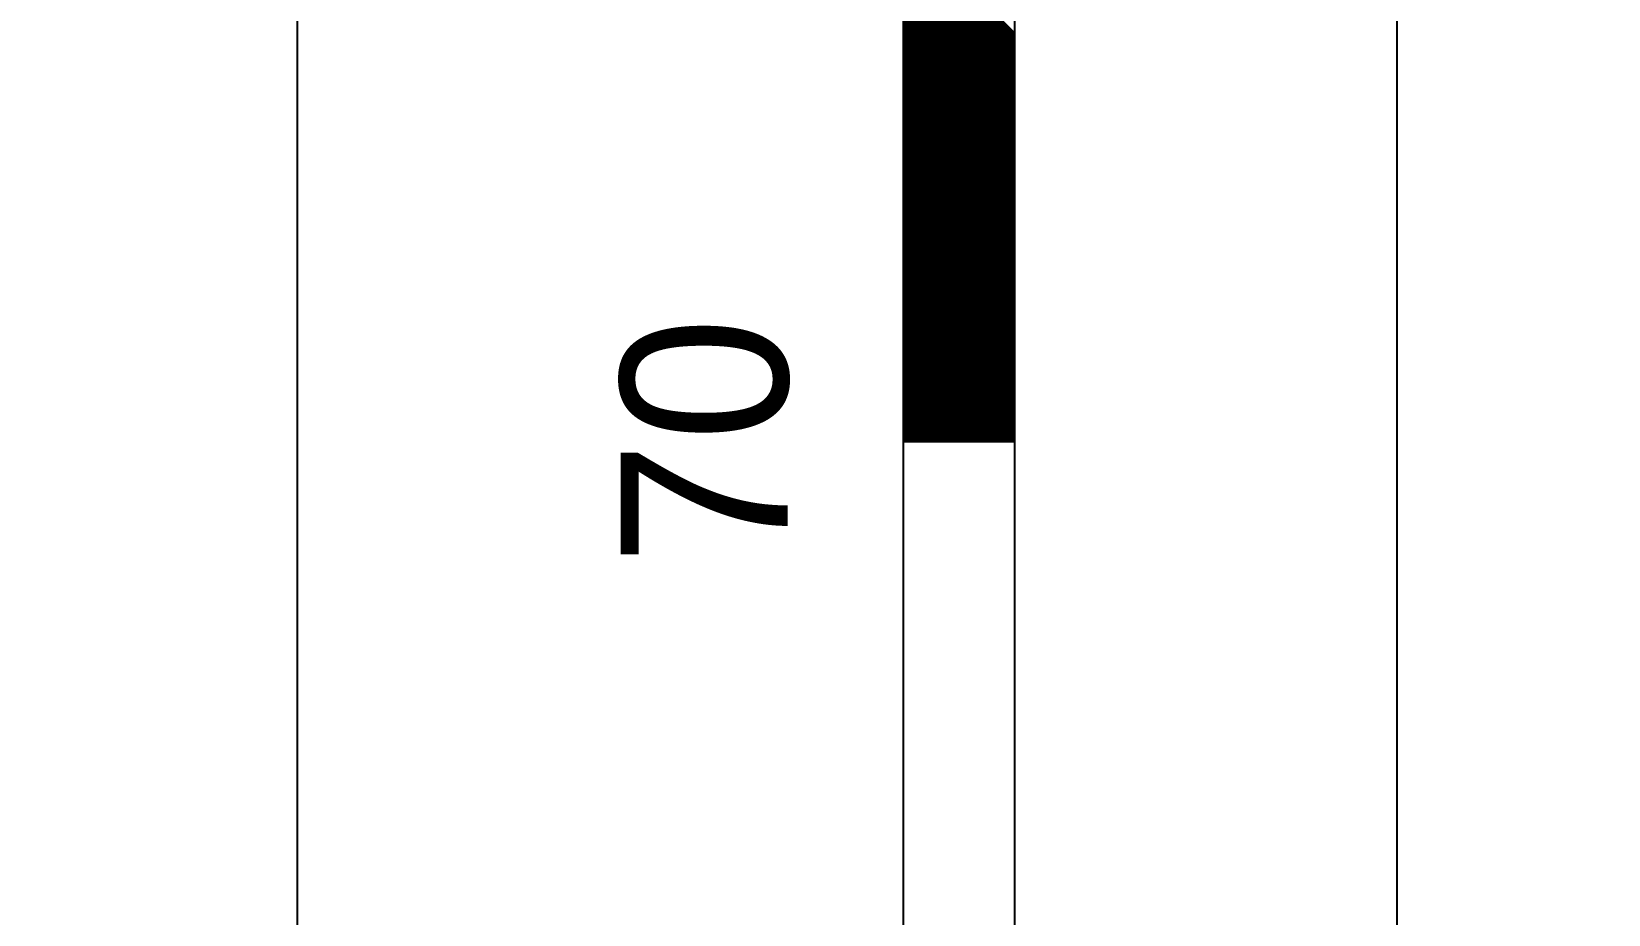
# Model space of a CAD drawing. Extents: x 748454 to 749044, y 4315881 to 4316908.
# Drawn here: x 748685.85 to 748699.99, y 4316846.77 to 4316854.69 of the extents above; entities that cross this region are included whole.
import ezdxf
from ezdxf.enums import TextEntityAlignment as Align

# ---------------------------------------------------------------- set-up
doc = ezdxf.new("R2010")
doc.units = 0
doc.layers.get('0').update_dxf_attribs({"linetype": 'CONTINUOUS'})

msp = doc.modelspace()

# ---------------------------------------------------------------- linework, layer by layer
at = {"color": 0, "linetype": 'CONTINUOUS'}
for p, q in [((748693.67, 4316781.01), (748693.67, 4316881.01)), ((748693.67, 4316781.01), (748693.67, 4316881.01)), ((748694.67, 4316781.01), (748694.67, 4316881.01)), ((748694.67, 4316781.01), (748694.67, 4316881.01)), ((748694.67, 4316854.67), (748693.67, 4316855.67)), ((748694.67, 4316854.67), (748693.67, 4316855.67)), ((748694.67, 4316854.66), (748693.67, 4316855.66)), ((748694.67, 4316854.66), (748693.67, 4316855.66)), ((748694.67, 4316854.64), (748693.67, 4316855.64)), ((748694.67, 4316854.64), (748693.67, 4316855.64)), ((748694.67, 4316854.63), (748693.67, 4316855.63)), ((748694.67, 4316854.63), (748693.67, 4316855.63)), ((748694.67, 4316854.62), (748693.67, 4316855.62)), ((748694.67, 4316854.62), (748693.67, 4316855.62)), ((748694.67, 4316854.6), (748693.67, 4316855.6)), ((748694.67, 4316854.6), (748693.67, 4316855.6)), ((748694.67, 4316854.59), (748693.67, 4316855.59)), ((748694.67, 4316854.59), (748693.67, 4316855.59)), ((748694.67, 4316854.57), (748693.67, 4316855.57)), ((748694.67, 4316854.57), (748693.67, 4316855.57)), ((748694.67, 4316854.56), (748693.67, 4316855.56)), ((748694.67, 4316854.56), (748693.67, 4316855.56)), ((748694.67, 4316854.54), (748693.67, 4316855.54)), ((748694.67, 4316854.54), (748693.67, 4316855.54)), ((748694.67, 4316854.53), (748693.67, 4316855.53)), ((748694.67, 4316854.53), (748693.67, 4316855.53)), ((748694.67, 4316854.52), (748693.67, 4316855.52)), ((748694.67, 4316854.52), (748693.67, 4316855.52)), ((748694.67, 4316854.5), (748693.67, 4316855.5)), ((748694.67, 4316854.5), (748693.67, 4316855.5)), ((748694.67, 4316854.49), (748693.67, 4316855.49)), ((748694.67, 4316854.49), (748693.67, 4316855.49)), ((748694.67, 4316854.47), (748693.67, 4316855.47)), ((748694.67, 4316854.47), (748693.67, 4316855.47)), ((748694.67, 4316854.46), (748693.67, 4316855.46)), ((748694.67, 4316854.46), (748693.67, 4316855.46)), ((748694.67, 4316854.45), (748693.67, 4316855.45)), ((748694.67, 4316854.45), (748693.67, 4316855.45)), ((748694.67, 4316854.43), (748693.67, 4316855.43)), ((748694.67, 4316854.43), (748693.67, 4316855.43)), ((748694.67, 4316854.42), (748693.67, 4316855.42)), ((748694.67, 4316854.42), (748693.67, 4316855.42)), ((748694.67, 4316854.4), (748693.67, 4316855.4)), ((748694.67, 4316854.4), (748693.67, 4316855.4)), ((748694.67, 4316854.39), (748693.67, 4316855.39)), ((748694.67, 4316854.39), (748693.67, 4316855.39)), ((748694.67, 4316854.37), (748693.67, 4316855.37)), ((748694.67, 4316854.37), (748693.67, 4316855.37)), ((748694.67, 4316854.36), (748693.67, 4316855.36)), ((748694.67, 4316854.36), (748693.67, 4316855.36)), ((748694.67, 4316854.35), (748693.67, 4316855.35)), ((748694.67, 4316854.35), (748693.67, 4316855.35)), ((748694.67, 4316854.33), (748693.67, 4316855.33)), ((748694.67, 4316854.33), (748693.67, 4316855.33)), ((748694.67, 4316854.32), (748693.67, 4316855.32)), ((748694.67, 4316854.32), (748693.67, 4316855.32)), ((748694.67, 4316854.3), (748693.67, 4316855.3)), ((748694.67, 4316854.3), (748693.67, 4316855.3)), ((748694.67, 4316854.29), (748693.67, 4316855.29)), ((748694.67, 4316854.29), (748693.67, 4316855.29)), ((748694.67, 4316854.28), (748693.67, 4316855.28)), ((748694.67, 4316854.28), (748693.67, 4316855.28)), ((748694.67, 4316854.26), (748693.67, 4316855.26)), ((748694.67, 4316854.26), (748693.67, 4316855.26)), ((748694.67, 4316854.25), (748693.67, 4316855.25)), ((748694.67, 4316854.25), (748693.67, 4316855.25)), ((748694.67, 4316854.23), (748693.67, 4316855.23)), ((748694.67, 4316854.23), (748693.67, 4316855.23)), ((748694.67, 4316854.22), (748693.67, 4316855.22)), ((748694.67, 4316854.22), (748693.67, 4316855.22)), ((748694.67, 4316854.2), (748693.67, 4316855.2)), ((748694.67, 4316854.2), (748693.67, 4316855.2)), ((748694.67, 4316854.19), (748693.67, 4316855.19)), ((748694.67, 4316854.19), (748693.67, 4316855.19)), ((748694.67, 4316854.18), (748693.67, 4316855.18)), ((748694.67, 4316854.18), (748693.67, 4316855.18)), ((748694.67, 4316854.16), (748693.67, 4316855.16)), ((748694.67, 4316854.16), (748693.67, 4316855.16)), ((748694.67, 4316854.15), (748693.67, 4316855.15)), ((748694.67, 4316854.15), (748693.67, 4316855.15)), ((748694.67, 4316854.13), (748693.67, 4316855.13)), ((748694.67, 4316854.13), (748693.67, 4316855.13)), ((748694.67, 4316854.12), (748693.67, 4316855.12)), ((748694.67, 4316854.12), (748693.67, 4316855.12)), ((748694.67, 4316854.11), (748693.67, 4316855.11)), ((748694.67, 4316854.11), (748693.67, 4316855.11)), ((748694.67, 4316854.09), (748693.67, 4316855.09)), ((748694.67, 4316854.09), (748693.67, 4316855.09)), ((748694.67, 4316854.08), (748693.67, 4316855.08)), ((748694.67, 4316854.08), (748693.67, 4316855.08)), ((748694.67, 4316854.06), (748693.67, 4316855.06)), ((748694.67, 4316854.06), (748693.67, 4316855.06)), ((748694.67, 4316854.05), (748693.67, 4316855.05)), ((748694.67, 4316854.05), (748693.67, 4316855.05)), ((748694.67, 4316854.04), (748693.67, 4316855.04)), ((748694.67, 4316854.04), (748693.67, 4316855.04)), ((748694.67, 4316854.02), (748693.67, 4316855.02)), ((748694.67, 4316854.02), (748693.67, 4316855.02)), ((748694.67, 4316854.01), (748693.67, 4316855.01)), ((748694.67, 4316854.01), (748693.67, 4316855.01)), ((748694.67, 4316853.99), (748693.67, 4316854.99)), ((748694.67, 4316853.99), (748693.67, 4316854.99)), ((748694.67, 4316853.98), (748693.67, 4316854.98)), ((748694.67, 4316853.98), (748693.67, 4316854.98)), ((748694.67, 4316853.96), (748693.67, 4316854.96)), ((748694.67, 4316853.96), (748693.67, 4316854.96)), ((748694.67, 4316853.95), (748693.67, 4316854.95)), ((748694.67, 4316853.95), (748693.67, 4316854.95)), ((748694.67, 4316853.94), (748693.67, 4316854.94)), ((748694.67, 4316853.94), (748693.67, 4316854.94)), ((748694.67, 4316853.92), (748693.67, 4316854.92)), ((748694.67, 4316853.92), (748693.67, 4316854.92)), ((748694.67, 4316853.91), (748693.67, 4316854.91)), ((748694.67, 4316853.91), (748693.67, 4316854.91)), ((748694.67, 4316853.89), (748693.67, 4316854.89)), ((748694.67, 4316853.89), (748693.67, 4316854.89)), ((748694.67, 4316853.88), (748693.67, 4316854.88)), ((748694.67, 4316853.88), (748693.67, 4316854.88)), ((748694.67, 4316853.87), (748693.67, 4316854.87)), ((748694.67, 4316853.87), (748693.67, 4316854.87)), ((748694.67, 4316853.85), (748693.67, 4316854.85)), ((748694.67, 4316853.85), (748693.67, 4316854.85)), ((748694.67, 4316853.84), (748693.67, 4316854.84)), ((748694.67, 4316853.84), (748693.67, 4316854.84)), ((748694.67, 4316853.82), (748693.67, 4316854.82)), ((748694.67, 4316853.82), (748693.67, 4316854.82)), ((748694.67, 4316853.81), (748693.67, 4316854.81)), ((748694.67, 4316853.81), (748693.67, 4316854.81)), ((748694.67, 4316853.79), (748693.67, 4316854.79)), ((748694.67, 4316853.79), (748693.67, 4316854.79)), ((748694.67, 4316853.78), (748693.67, 4316854.78)), ((748694.67, 4316853.78), (748693.67, 4316854.78)), ((748694.67, 4316853.77), (748693.67, 4316854.77)), ((748694.67, 4316853.77), (748693.67, 4316854.77)), ((748694.67, 4316853.75), (748693.67, 4316854.75)), ((748694.67, 4316853.75), (748693.67, 4316854.75)), ((748694.67, 4316853.74), (748693.67, 4316854.74)), ((748694.67, 4316853.74), (748693.67, 4316854.74)), ((748694.67, 4316853.72), (748693.67, 4316854.72)), ((748694.67, 4316853.72), (748693.67, 4316854.72)), ((748694.67, 4316853.71), (748693.67, 4316854.71)), ((748694.67, 4316853.71), (748693.67, 4316854.71)), ((748694.67, 4316853.7), (748693.67, 4316854.7)), ((748694.67, 4316853.7), (748693.67, 4316854.7)), ((748694.67, 4316853.68), (748693.67, 4316854.68)), ((748694.67, 4316853.68), (748693.67, 4316854.68)), ((748694.67, 4316853.67), (748693.67, 4316854.67)), ((748694.67, 4316853.67), (748693.67, 4316854.67)), ((748694.67, 4316853.65), (748693.67, 4316854.65)), ((748694.67, 4316853.65), (748693.67, 4316854.65)), ((748694.67, 4316853.64), (748693.67, 4316854.64)), ((748694.67, 4316853.64), (748693.67, 4316854.64)), ((748694.67, 4316853.63), (748693.67, 4316854.63)), ((748694.67, 4316853.63), (748693.67, 4316854.63)), ((748694.67, 4316853.61), (748693.67, 4316854.61)), ((748694.67, 4316853.61), (748693.67, 4316854.61)), ((748694.67, 4316853.6), (748693.67, 4316854.6)), ((748694.67, 4316853.6), (748693.67, 4316854.6)), ((748694.67, 4316853.58), (748693.67, 4316854.58)), ((748694.67, 4316853.58), (748693.67, 4316854.58)), ((748694.67, 4316853.57), (748693.67, 4316854.57)), ((748694.67, 4316853.57), (748693.67, 4316854.57)), ((748694.67, 4316853.55), (748693.67, 4316854.55)), ((748694.67, 4316853.55), (748693.67, 4316854.55)), ((748694.67, 4316853.54), (748693.67, 4316854.54)), ((748694.67, 4316853.54), (748693.67, 4316854.54)), ((748694.67, 4316853.53), (748693.67, 4316854.53)), ((748694.67, 4316853.53), (748693.67, 4316854.53)), ((748694.67, 4316853.51), (748693.67, 4316854.51)), ((748694.67, 4316853.51), (748693.67, 4316854.51)), ((748694.67, 4316853.5), (748693.67, 4316854.5)), ((748694.67, 4316853.5), (748693.67, 4316854.5)), ((748694.67, 4316853.48), (748693.67, 4316854.48)), ((748694.67, 4316853.48), (748693.67, 4316854.48)), ((748694.67, 4316853.47), (748693.67, 4316854.47)), ((748694.67, 4316853.47), (748693.67, 4316854.47)), ((748694.67, 4316853.46), (748693.67, 4316854.46)), ((748694.67, 4316853.46), (748693.67, 4316854.46)), ((748694.67, 4316853.44), (748693.67, 4316854.44)), ((748694.67, 4316853.44), (748693.67, 4316854.44)), ((748694.67, 4316853.43), (748693.67, 4316854.43)), ((748694.67, 4316853.43), (748693.67, 4316854.43)), ((748694.67, 4316853.41), (748693.67, 4316854.41)), ((748694.67, 4316853.41), (748693.67, 4316854.41)), ((748694.67, 4316853.4), (748693.67, 4316854.4)), ((748694.67, 4316853.4), (748693.67, 4316854.4)), ((748694.67, 4316853.38), (748693.67, 4316854.38)), ((748694.67, 4316853.38), (748693.67, 4316854.38)), ((748694.67, 4316853.37), (748693.67, 4316854.37)), ((748694.67, 4316853.37), (748693.67, 4316854.37)), ((748694.67, 4316853.36), (748693.67, 4316854.36)), ((748694.67, 4316853.36), (748693.67, 4316854.36)), ((748694.67, 4316853.34), (748693.67, 4316854.34)), ((748694.67, 4316853.34), (748693.67, 4316854.34)), ((748694.67, 4316853.33), (748693.67, 4316854.33)), ((748694.67, 4316853.33), (748693.67, 4316854.33)), ((748694.67, 4316853.31), (748693.67, 4316854.31)), ((748694.67, 4316853.31), (748693.67, 4316854.31)), ((748694.67, 4316853.3), (748693.67, 4316854.3)), ((748694.67, 4316853.3), (748693.67, 4316854.3)), ((748694.67, 4316853.29), (748693.67, 4316854.29)), ((748694.67, 4316853.29), (748693.67, 4316854.29)), ((748694.67, 4316853.27), (748693.67, 4316854.27)), ((748694.67, 4316853.27), (748693.67, 4316854.27)), ((748694.67, 4316853.26), (748693.67, 4316854.26)), ((748694.67, 4316853.26), (748693.67, 4316854.26)), ((748694.67, 4316853.24), (748693.67, 4316854.24)), ((748694.67, 4316853.24), (748693.67, 4316854.24)), ((748694.67, 4316853.23), (748693.67, 4316854.23)), ((748694.67, 4316853.23), (748693.67, 4316854.23)), ((748694.67, 4316853.21), (748693.67, 4316854.21)), ((748694.67, 4316853.21), (748693.67, 4316854.21)), ((748694.67, 4316853.2), (748693.67, 4316854.2)), ((748694.67, 4316853.2), (748693.67, 4316854.2)), ((748694.67, 4316853.19), (748693.67, 4316854.19)), ((748694.67, 4316853.19), (748693.67, 4316854.19)), ((748694.67, 4316853.17), (748693.67, 4316854.17)), ((748694.67, 4316853.17), (748693.67, 4316854.17)), ((748694.67, 4316853.16), (748693.67, 4316854.16)), ((748694.67, 4316853.16), (748693.67, 4316854.16)), ((748694.67, 4316853.14), (748693.67, 4316854.14)), ((748694.67, 4316853.14), (748693.67, 4316854.14)), ((748694.67, 4316853.13), (748693.67, 4316854.13)), ((748694.67, 4316853.13), (748693.67, 4316854.13)), ((748694.67, 4316853.12), (748693.67, 4316854.12)), ((748694.67, 4316853.12), (748693.67, 4316854.12)), ((748694.67, 4316853.1), (748693.67, 4316854.1)), ((748694.67, 4316853.1), (748693.67, 4316854.1)), ((748694.67, 4316853.09), (748693.67, 4316854.09)), ((748694.67, 4316853.09), (748693.67, 4316854.09)), ((748694.67, 4316853.07), (748693.67, 4316854.07)), ((748694.67, 4316853.07), (748693.67, 4316854.07)), ((748694.67, 4316853.06), (748693.67, 4316854.06)), ((748694.67, 4316853.06), (748693.67, 4316854.06)), ((748694.67, 4316853.05), (748693.67, 4316854.05)), ((748694.67, 4316853.05), (748693.67, 4316854.05)), ((748694.67, 4316853.03), (748693.67, 4316854.03)), ((748694.67, 4316853.03), (748693.67, 4316854.03)), ((748694.67, 4316853.02), (748693.67, 4316854.02)), ((748694.67, 4316853.02), (748693.67, 4316854.02)), ((748694.67, 4316853), (748693.67, 4316854)), ((748694.67, 4316853), (748693.67, 4316854)), ((748694.67, 4316852.99), (748693.67, 4316853.99)), ((748694.67, 4316852.99), (748693.67, 4316853.99)), ((748694.67, 4316852.97), (748693.67, 4316853.97)), ((748694.67, 4316852.97), (748693.67, 4316853.97)), ((748694.67, 4316852.96), (748693.67, 4316853.96)), ((748694.67, 4316852.96), (748693.67, 4316853.96)), ((748694.67, 4316852.95), (748693.67, 4316853.95)), ((748694.67, 4316852.95), (748693.67, 4316853.95)), ((748694.67, 4316852.93), (748693.67, 4316853.93)), ((748694.67, 4316852.93), (748693.67, 4316853.93)), ((748694.67, 4316852.92), (748693.67, 4316853.92)), ((748694.67, 4316852.92), (748693.67, 4316853.92)), ((748694.67, 4316852.9), (748693.67, 4316853.9)), ((748694.67, 4316852.9), (748693.67, 4316853.9)), ((748694.67, 4316852.89), (748693.67, 4316853.89)), ((748694.67, 4316852.89), (748693.67, 4316853.89)), ((748694.67, 4316852.88), (748693.67, 4316853.88)), ((748694.67, 4316852.88), (748693.67, 4316853.88)), ((748694.67, 4316852.86), (748693.67, 4316853.86)), ((748694.67, 4316852.86), (748693.67, 4316853.86)), ((748694.67, 4316852.85), (748693.67, 4316853.85)), ((748694.67, 4316852.85), (748693.67, 4316853.85)), ((748694.67, 4316852.83), (748693.67, 4316853.83)), ((748694.67, 4316852.83), (748693.67, 4316853.83)), ((748694.67, 4316852.82), (748693.67, 4316853.82)), ((748694.67, 4316852.82), (748693.67, 4316853.82)), ((748694.67, 4316852.8), (748693.67, 4316853.8)), ((748694.67, 4316852.8), (748693.67, 4316853.8)), ((748694.67, 4316852.79), (748693.67, 4316853.79)), ((748694.67, 4316852.79), (748693.67, 4316853.79)), ((748694.67, 4316852.78), (748693.67, 4316853.78)), ((748694.67, 4316852.78), (748693.67, 4316853.78)), ((748694.67, 4316852.76), (748693.67, 4316853.76)), ((748694.67, 4316852.76), (748693.67, 4316853.76)), ((748694.67, 4316852.75), (748693.67, 4316853.75)), ((748694.67, 4316852.75), (748693.67, 4316853.75)), ((748694.67, 4316852.73), (748693.67, 4316853.73)), ((748694.67, 4316852.73), (748693.67, 4316853.73)), ((748694.67, 4316852.72), (748693.67, 4316853.72)), ((748694.67, 4316852.72), (748693.67, 4316853.72)), ((748694.67, 4316852.71), (748693.67, 4316853.71)), ((748694.67, 4316852.71), (748693.67, 4316853.71)), ((748694.67, 4316852.69), (748693.67, 4316853.69)), ((748694.67, 4316852.69), (748693.67, 4316853.69)), ((748694.67, 4316852.68), (748693.67, 4316853.68)), ((748694.67, 4316852.68), (748693.67, 4316853.68)), ((748694.67, 4316852.66), (748693.67, 4316853.66)), ((748694.67, 4316852.66), (748693.67, 4316853.66)), ((748694.67, 4316852.65), (748693.67, 4316853.65)), ((748694.67, 4316852.65), (748693.67, 4316853.65)), ((748694.67, 4316852.64), (748693.67, 4316853.64)), ((748694.67, 4316852.64), (748693.67, 4316853.64)), ((748694.67, 4316852.62), (748693.67, 4316853.62)), ((748694.67, 4316852.62), (748693.67, 4316853.62)), ((748694.67, 4316852.61), (748693.67, 4316853.61)), ((748694.67, 4316852.61), (748693.67, 4316853.61)), ((748694.67, 4316852.59), (748693.67, 4316853.59)), ((748694.67, 4316852.59), (748693.67, 4316853.59)), ((748694.67, 4316852.58), (748693.67, 4316853.58)), ((748694.67, 4316852.58), (748693.67, 4316853.58)), ((748694.67, 4316852.56), (748693.67, 4316853.56)), ((748694.67, 4316852.56), (748693.67, 4316853.56)), ((748694.67, 4316852.55), (748693.67, 4316853.55)), ((748694.67, 4316852.55), (748693.67, 4316853.55)), ((748694.67, 4316852.54), (748693.67, 4316853.54)), ((748694.67, 4316852.54), (748693.67, 4316853.54)), ((748694.67, 4316852.52), (748693.67, 4316853.52)), ((748694.67, 4316852.52), (748693.67, 4316853.52)), ((748694.67, 4316852.51), (748693.67, 4316853.51)), ((748694.67, 4316852.51), (748693.67, 4316853.51)), ((748694.67, 4316852.49), (748693.67, 4316853.49)), ((748694.67, 4316852.49), (748693.67, 4316853.49)), ((748694.67, 4316852.48), (748693.67, 4316853.48)), ((748694.67, 4316852.48), (748693.67, 4316853.48)), ((748694.67, 4316852.47), (748693.67, 4316853.47)), ((748694.67, 4316852.47), (748693.67, 4316853.47)), ((748694.67, 4316852.45), (748693.67, 4316853.45)), ((748694.67, 4316852.45), (748693.67, 4316853.45)), ((748694.67, 4316852.44), (748693.67, 4316853.44)), ((748694.67, 4316852.44), (748693.67, 4316853.44)), ((748694.67, 4316852.42), (748693.67, 4316853.42)), ((748694.67, 4316852.42), (748693.67, 4316853.42)), ((748694.67, 4316852.41), (748693.67, 4316853.41)), ((748694.67, 4316852.41), (748693.67, 4316853.41)), ((748694.67, 4316852.39), (748693.67, 4316853.39)), ((748694.67, 4316852.39), (748693.67, 4316853.39)), ((748694.67, 4316852.38), (748693.67, 4316853.38)), ((748694.67, 4316852.38), (748693.67, 4316853.38)), ((748694.67, 4316852.37), (748693.67, 4316853.37)), ((748694.67, 4316852.37), (748693.67, 4316853.37)), ((748694.67, 4316852.35), (748693.67, 4316853.35)), ((748694.67, 4316852.35), (748693.67, 4316853.35)), ((748694.67, 4316852.34), (748693.67, 4316853.34)), ((748694.67, 4316852.34), (748693.67, 4316853.34)), ((748694.67, 4316852.32), (748693.67, 4316853.32)), ((748694.67, 4316852.32), (748693.67, 4316853.32)), ((748694.67, 4316852.31), (748693.67, 4316853.31)), ((748694.67, 4316852.31), (748693.67, 4316853.31)), ((748694.67, 4316852.3), (748693.67, 4316853.3)), ((748694.67, 4316852.3), (748693.67, 4316853.3)), ((748694.67, 4316852.28), (748693.67, 4316853.28)), ((748694.67, 4316852.28), (748693.67, 4316853.28)), ((748694.67, 4316852.27), (748693.67, 4316853.27)), ((748694.67, 4316852.27), (748693.67, 4316853.27)), ((748694.67, 4316852.25), (748693.67, 4316853.25)), ((748694.67, 4316852.25), (748693.67, 4316853.25)), ((748694.67, 4316852.24), (748693.67, 4316853.24)), ((748694.67, 4316852.24), (748693.67, 4316853.24)), ((748694.67, 4316852.23), (748693.67, 4316853.23)), ((748694.67, 4316852.23), (748693.67, 4316853.23)), ((748694.67, 4316852.21), (748693.67, 4316853.21)), ((748694.67, 4316852.21), (748693.67, 4316853.21)), ((748694.67, 4316852.2), (748693.67, 4316853.2)), ((748694.67, 4316852.2), (748693.67, 4316853.2)), ((748694.67, 4316852.18), (748693.67, 4316853.18)), ((748694.67, 4316852.18), (748693.67, 4316853.18)), ((748694.67, 4316852.17), (748693.67, 4316853.17)), ((748694.67, 4316852.17), (748693.67, 4316853.17)), ((748694.67, 4316852.15), (748693.67, 4316853.15)), ((748694.67, 4316852.15), (748693.67, 4316853.15)), ((748694.67, 4316852.14), (748693.67, 4316853.14)), ((748694.67, 4316852.14), (748693.67, 4316853.14)), ((748694.67, 4316852.13), (748693.67, 4316853.13)), ((748694.67, 4316852.13), (748693.67, 4316853.13)), ((748694.67, 4316852.11), (748693.67, 4316853.11)), ((748694.67, 4316852.11), (748693.67, 4316853.11)), ((748694.67, 4316852.1), (748693.67, 4316853.1)), ((748694.67, 4316852.1), (748693.67, 4316853.1)), ((748694.67, 4316852.08), (748693.67, 4316853.08)), ((748694.67, 4316852.08), (748693.67, 4316853.08)), ((748694.67, 4316852.07), (748693.67, 4316853.07)), ((748694.67, 4316852.07), (748693.67, 4316853.07)), ((748694.67, 4316852.06), (748693.67, 4316853.06)), ((748694.67, 4316852.06), (748693.67, 4316853.06)), ((748694.67, 4316852.04), (748693.67, 4316853.04)), ((748694.67, 4316852.04), (748693.67, 4316853.04)), ((748694.67, 4316852.03), (748693.67, 4316853.03)), ((748694.67, 4316852.03), (748693.67, 4316853.03)), ((748694.67, 4316852.01), (748693.67, 4316853.01)), ((748694.67, 4316852.01), (748693.67, 4316853.01)), ((748694.67, 4316852), (748693.67, 4316853)), ((748694.67, 4316852), (748693.67, 4316853)), ((748694.67, 4316851.98), (748693.67, 4316852.98)), ((748694.67, 4316851.98), (748693.67, 4316852.98)), ((748694.67, 4316851.97), (748693.67, 4316852.97)), ((748694.67, 4316851.97), (748693.67, 4316852.97)), ((748694.67, 4316851.96), (748693.67, 4316852.96)), ((748694.67, 4316851.96), (748693.67, 4316852.96)), ((748694.67, 4316851.94), (748693.67, 4316852.94)), ((748694.67, 4316851.94), (748693.67, 4316852.94)), ((748694.67, 4316851.93), (748693.67, 4316852.93)), ((748694.67, 4316851.93), (748693.67, 4316852.93)), ((748694.67, 4316851.91), (748693.67, 4316852.91)), ((748694.67, 4316851.91), (748693.67, 4316852.91)), ((748694.67, 4316851.9), (748693.67, 4316852.9)), ((748694.67, 4316851.9), (748693.67, 4316852.9)), ((748694.67, 4316851.89), (748693.67, 4316852.89)), ((748694.67, 4316851.89), (748693.67, 4316852.89)), ((748694.67, 4316851.87), (748693.67, 4316852.87)), ((748694.67, 4316851.87), (748693.67, 4316852.87)), ((748694.67, 4316851.86), (748693.67, 4316852.86)), ((748694.67, 4316851.86), (748693.67, 4316852.86)), ((748694.67, 4316851.84), (748693.67, 4316852.84)), ((748694.67, 4316851.84), (748693.67, 4316852.84)), ((748694.67, 4316851.83), (748693.67, 4316852.83)), ((748694.67, 4316851.83), (748693.67, 4316852.83)), ((748694.67, 4316851.81), (748693.67, 4316852.81)), ((748694.67, 4316851.81), (748693.67, 4316852.81)), ((748694.67, 4316851.8), (748693.67, 4316852.8)), ((748694.67, 4316851.8), (748693.67, 4316852.8)), ((748694.67, 4316851.79), (748693.67, 4316852.79)), ((748694.67, 4316851.79), (748693.67, 4316852.79)), ((748694.67, 4316851.77), (748693.67, 4316852.77)), ((748694.67, 4316851.77), (748693.67, 4316852.77)), ((748694.67, 4316851.76), (748693.67, 4316852.76)), ((748694.67, 4316851.76), (748693.67, 4316852.76)), ((748694.67, 4316851.74), (748693.67, 4316852.74)), ((748694.67, 4316851.74), (748693.67, 4316852.74)), ((748694.67, 4316851.73), (748693.67, 4316852.73)), ((748694.67, 4316851.73), (748693.67, 4316852.73)), ((748694.67, 4316851.72), (748693.67, 4316852.72)), ((748694.67, 4316851.72), (748693.67, 4316852.72)), ((748694.67, 4316851.7), (748693.67, 4316852.7)), ((748694.67, 4316851.7), (748693.67, 4316852.7)), ((748694.67, 4316851.69), (748693.67, 4316852.69)), ((748694.67, 4316851.69), (748693.67, 4316852.69)), ((748694.67, 4316851.67), (748693.67, 4316852.67)), ((748694.67, 4316851.67), (748693.67, 4316852.67)), ((748694.67, 4316851.66), (748693.67, 4316852.66)), ((748694.67, 4316851.66), (748693.67, 4316852.66)), ((748694.67, 4316851.65), (748693.67, 4316852.65)), ((748694.67, 4316851.65), (748693.67, 4316852.65)), ((748694.67, 4316851.63), (748693.67, 4316852.63)), ((748694.67, 4316851.63), (748693.67, 4316852.63)), ((748694.67, 4316851.62), (748693.67, 4316852.62)), ((748694.67, 4316851.62), (748693.67, 4316852.62)), ((748694.67, 4316851.6), (748693.67, 4316852.6)), ((748694.67, 4316851.6), (748693.67, 4316852.6)), ((748694.67, 4316851.59), (748693.67, 4316852.59)), ((748694.67, 4316851.59), (748693.67, 4316852.59)), ((748694.67, 4316851.57), (748693.67, 4316852.57)), ((748694.67, 4316851.57), (748693.67, 4316852.57)), ((748694.67, 4316851.56), (748693.67, 4316852.56)), ((748694.67, 4316851.56), (748693.67, 4316852.56)), ((748694.67, 4316851.55), (748693.67, 4316852.55)), ((748694.67, 4316851.55), (748693.67, 4316852.55)), ((748694.67, 4316851.53), (748693.67, 4316852.53)), ((748694.67, 4316851.53), (748693.67, 4316852.53)), ((748694.67, 4316851.52), (748693.67, 4316852.52)), ((748694.67, 4316851.52), (748693.67, 4316852.52)), ((748694.67, 4316851.5), (748693.67, 4316852.5)), ((748694.67, 4316851.5), (748693.67, 4316852.5)), ((748694.67, 4316851.49), (748693.67, 4316852.49)), ((748694.67, 4316851.49), (748693.67, 4316852.49)), ((748694.67, 4316851.48), (748693.67, 4316852.48)), ((748694.67, 4316851.48), (748693.67, 4316852.48)), ((748694.67, 4316851.46), (748693.67, 4316852.46)), ((748694.67, 4316851.46), (748693.67, 4316852.46)), ((748694.67, 4316851.45), (748693.67, 4316852.45)), ((748694.67, 4316851.45), (748693.67, 4316852.45)), ((748694.67, 4316851.43), (748693.67, 4316852.43)), ((748694.67, 4316851.43), (748693.67, 4316852.43)), ((748694.67, 4316851.42), (748693.67, 4316852.42)), ((748694.67, 4316851.42), (748693.67, 4316852.42)), ((748694.67, 4316851.4), (748693.67, 4316852.4)), ((748694.67, 4316851.4), (748693.67, 4316852.4)), ((748694.67, 4316851.39), (748693.67, 4316852.39)), ((748694.67, 4316851.39), (748693.67, 4316852.39)), ((748694.67, 4316851.38), (748693.67, 4316852.38)), ((748694.67, 4316851.38), (748693.67, 4316852.38)), ((748694.67, 4316851.36), (748693.67, 4316852.36)), ((748694.67, 4316851.36), (748693.67, 4316852.36)), ((748694.67, 4316851.35), (748693.67, 4316852.35)), ((748694.67, 4316851.35), (748693.67, 4316852.35)), ((748694.67, 4316851.33), (748693.67, 4316852.33)), ((748694.67, 4316851.33), (748693.67, 4316852.33)), ((748694.67, 4316851.32), (748693.67, 4316852.32)), ((748694.67, 4316851.32), (748693.67, 4316852.32)), ((748694.67, 4316851.31), (748693.67, 4316852.31)), ((748694.67, 4316851.31), (748693.67, 4316852.31)), ((748694.67, 4316851.29), (748693.67, 4316852.29)), ((748694.67, 4316851.29), (748693.67, 4316852.29)), ((748694.67, 4316851.28), (748693.67, 4316852.28)), ((748694.67, 4316851.28), (748693.67, 4316852.28)), ((748694.67, 4316851.26), (748693.67, 4316852.26)), ((748694.67, 4316851.26), (748693.67, 4316852.26)), ((748694.67, 4316851.25), (748693.67, 4316852.25)), ((748694.67, 4316851.25), (748693.67, 4316852.25)), ((748694.67, 4316851.24), (748693.67, 4316852.24)), ((748694.67, 4316851.24), (748693.67, 4316852.24)), ((748694.67, 4316851.22), (748693.67, 4316852.22)), ((748694.67, 4316851.22), (748693.67, 4316852.22)), ((748694.67, 4316851.21), (748693.67, 4316852.21)), ((748694.67, 4316851.21), (748693.67, 4316852.21)), ((748694.67, 4316851.19), (748693.67, 4316852.19)), ((748694.67, 4316851.19), (748693.67, 4316852.19)), ((748694.67, 4316851.18), (748693.67, 4316852.18)), ((748694.67, 4316851.18), (748693.67, 4316852.18)), ((748694.67, 4316851.16), (748693.67, 4316852.16)), ((748694.67, 4316851.16), (748693.67, 4316852.16)), ((748694.67, 4316851.15), (748693.67, 4316852.15)), ((748694.67, 4316851.15), (748693.67, 4316852.15)), ((748694.67, 4316851.14), (748693.67, 4316852.14)), ((748694.67, 4316851.14), (748693.67, 4316852.14)), ((748694.67, 4316851.12), (748693.67, 4316852.12)), ((748694.67, 4316851.12), (748693.67, 4316852.12)), ((748694.67, 4316851.11), (748693.67, 4316852.11)), ((748694.67, 4316851.11), (748693.67, 4316852.11)), ((748694.67, 4316851.09), (748693.67, 4316852.09)), ((748694.67, 4316851.09), (748693.67, 4316852.09)), ((748694.67, 4316851.08), (748693.67, 4316852.08)), ((748694.67, 4316851.08), (748693.67, 4316852.08)), ((748694.67, 4316851.07), (748693.67, 4316852.07)), ((748694.67, 4316851.07), (748693.67, 4316852.07)), ((748694.67, 4316851.05), (748693.67, 4316852.05)), ((748694.67, 4316851.05), (748693.67, 4316852.05)), ((748694.67, 4316851.04), (748693.67, 4316852.04)), ((748694.67, 4316851.04), (748693.67, 4316852.04)), ((748694.67, 4316851.02), (748693.67, 4316852.02)), ((748694.67, 4316851.02), (748693.67, 4316852.02)), ((748694.67, 4316851.01), (748693.67, 4316852.01)), ((748694.67, 4316851.01), (748693.67, 4316852.01)), ((748694.65, 4316851.01), (748693.67, 4316851.99)), ((748694.65, 4316851.01), (748693.67, 4316851.99)), ((748694.64, 4316851.01), (748693.67, 4316851.98)), ((748694.64, 4316851.01), (748693.67, 4316851.98)), ((748694.63, 4316851.01), (748693.67, 4316851.97)), ((748694.63, 4316851.01), (748693.67, 4316851.97)), ((748694.61, 4316851.01), (748693.67, 4316851.95)), ((748694.61, 4316851.01), (748693.67, 4316851.95)), ((748694.6, 4316851.01), (748693.67, 4316851.94)), ((748694.6, 4316851.01), (748693.67, 4316851.94)), ((748694.58, 4316851.01), (748693.67, 4316851.92)), ((748694.58, 4316851.01), (748693.67, 4316851.92)), ((748694.57, 4316851.01), (748693.67, 4316851.91)), ((748694.57, 4316851.01), (748693.67, 4316851.91)), ((748694.56, 4316851.01), (748693.67, 4316851.9)), ((748694.56, 4316851.01), (748693.67, 4316851.9)), ((748694.54, 4316851.01), (748693.67, 4316851.88)), ((748694.54, 4316851.01), (748693.67, 4316851.88)), ((748694.53, 4316851.01), (748693.67, 4316851.87)), ((748694.53, 4316851.01), (748693.67, 4316851.87)), ((748694.51, 4316851.01), (748693.67, 4316851.85)), ((748694.51, 4316851.01), (748693.67, 4316851.85)), ((748694.5, 4316851.01), (748693.67, 4316851.84)), ((748694.5, 4316851.01), (748693.67, 4316851.84)), ((748694.48, 4316851.01), (748693.67, 4316851.82)), ((748694.48, 4316851.01), (748693.67, 4316851.82)), ((748694.47, 4316851.01), (748693.67, 4316851.81)), ((748694.47, 4316851.01), (748693.67, 4316851.81)), ((748694.46, 4316851.01), (748693.67, 4316851.8)), ((748694.46, 4316851.01), (748693.67, 4316851.8)), ((748694.44, 4316851.01), (748693.67, 4316851.78)), ((748694.44, 4316851.01), (748693.67, 4316851.78)), ((748694.43, 4316851.01), (748693.67, 4316851.77)), ((748694.43, 4316851.01), (748693.67, 4316851.77)), ((748694.41, 4316851.01), (748693.67, 4316851.75)), ((748694.41, 4316851.01), (748693.67, 4316851.75)), ((748694.4, 4316851.01), (748693.67, 4316851.74)), ((748694.4, 4316851.01), (748693.67, 4316851.74)), ((748694.39, 4316851.01), (748693.67, 4316851.73)), ((748694.39, 4316851.01), (748693.67, 4316851.73)), ((748694.37, 4316851.01), (748693.67, 4316851.71)), ((748694.37, 4316851.01), (748693.67, 4316851.71)), ((748694.36, 4316851.01), (748693.67, 4316851.7)), ((748694.36, 4316851.01), (748693.67, 4316851.7)), ((748694.34, 4316851.01), (748693.67, 4316851.68)), ((748694.34, 4316851.01), (748693.67, 4316851.68)), ((748694.33, 4316851.01), (748693.67, 4316851.67)), ((748694.33, 4316851.01), (748693.67, 4316851.67)), ((748694.32, 4316851.01), (748693.67, 4316851.66)), ((748694.32, 4316851.01), (748693.67, 4316851.66)), ((748694.3, 4316851.01), (748693.67, 4316851.64)), ((748694.3, 4316851.01), (748693.67, 4316851.64)), ((748694.29, 4316851.01), (748693.67, 4316851.63)), ((748694.29, 4316851.01), (748693.67, 4316851.63)), ((748694.27, 4316851.01), (748693.67, 4316851.61)), ((748694.27, 4316851.01), (748693.67, 4316851.61)), ((748694.26, 4316851.01), (748693.67, 4316851.6)), ((748694.26, 4316851.01), (748693.67, 4316851.6)), ((748694.24, 4316851.01), (748693.67, 4316851.58)), ((748694.24, 4316851.01), (748693.67, 4316851.58)), ((748694.23, 4316851.01), (748693.67, 4316851.57)), ((748694.23, 4316851.01), (748693.67, 4316851.57)), ((748694.22, 4316851.01), (748693.67, 4316851.56)), ((748694.22, 4316851.01), (748693.67, 4316851.56)), ((748694.2, 4316851.01), (748693.67, 4316851.54)), ((748694.2, 4316851.01), (748693.67, 4316851.54)), ((748694.19, 4316851.01), (748693.67, 4316851.53)), ((748694.19, 4316851.01), (748693.67, 4316851.53)), ((748694.17, 4316851.01), (748693.67, 4316851.51)), ((748694.17, 4316851.01), (748693.67, 4316851.51)), ((748694.16, 4316851.01), (748693.67, 4316851.5)), ((748694.16, 4316851.01), (748693.67, 4316851.5)), ((748694.15, 4316851.01), (748693.67, 4316851.49)), ((748694.15, 4316851.01), (748693.67, 4316851.49)), ((748694.13, 4316851.01), (748693.67, 4316851.47)), ((748694.13, 4316851.01), (748693.67, 4316851.47)), ((748694.12, 4316851.01), (748693.67, 4316851.46)), ((748694.12, 4316851.01), (748693.67, 4316851.46)), ((748694.1, 4316851.01), (748693.67, 4316851.44)), ((748694.1, 4316851.01), (748693.67, 4316851.44)), ((748694.09, 4316851.01), (748693.67, 4316851.43)), ((748694.09, 4316851.01), (748693.67, 4316851.43)), ((748694.07, 4316851.01), (748693.67, 4316851.41)), ((748694.07, 4316851.01), (748693.67, 4316851.41)), ((748694.06, 4316851.01), (748693.67, 4316851.4)), ((748694.06, 4316851.01), (748693.67, 4316851.4)), ((748694.05, 4316851.01), (748693.67, 4316851.39)), ((748694.05, 4316851.01), (748693.67, 4316851.39)), ((748694.03, 4316851.01), (748693.67, 4316851.37)), ((748694.03, 4316851.01), (748693.67, 4316851.37)), ((748694.02, 4316851.01), (748693.67, 4316851.36)), ((748694.02, 4316851.01), (748693.67, 4316851.36)), ((748694, 4316851.01), (748693.67, 4316851.34)), ((748694, 4316851.01), (748693.67, 4316851.34)), ((748693.99, 4316851.01), (748693.67, 4316851.33)), ((748693.99, 4316851.01), (748693.67, 4316851.33)), ((748693.98, 4316851.01), (748693.67, 4316851.32)), ((748693.98, 4316851.01), (748693.67, 4316851.32)), ((748693.96, 4316851.01), (748693.67, 4316851.3)), ((748693.96, 4316851.01), (748693.67, 4316851.3)), ((748693.95, 4316851.01), (748693.67, 4316851.29)), ((748693.95, 4316851.01), (748693.67, 4316851.29)), ((748693.93, 4316851.01), (748693.67, 4316851.27)), ((748693.93, 4316851.01), (748693.67, 4316851.27)), ((748693.92, 4316851.01), (748693.67, 4316851.26)), ((748693.92, 4316851.01), (748693.67, 4316851.26)), ((748693.91, 4316851.01), (748693.67, 4316851.25)), ((748693.91, 4316851.01), (748693.67, 4316851.25)), ((748693.89, 4316851.01), (748693.67, 4316851.23)), ((748693.89, 4316851.01), (748693.67, 4316851.23)), ((748693.88, 4316851.01), (748693.67, 4316851.22)), ((748693.88, 4316851.01), (748693.67, 4316851.22)), ((748693.86, 4316851.01), (748693.67, 4316851.2)), ((748693.86, 4316851.01), (748693.67, 4316851.2)), ((748693.85, 4316851.01), (748693.67, 4316851.19)), ((748693.85, 4316851.01), (748693.67, 4316851.19)), ((748693.83, 4316851.01), (748693.67, 4316851.17)), ((748693.83, 4316851.01), (748693.67, 4316851.17)), ((748693.82, 4316851.01), (748693.67, 4316851.16)), ((748693.82, 4316851.01), (748693.67, 4316851.16)), ((748693.81, 4316851.01), (748693.67, 4316851.15)), ((748693.81, 4316851.01), (748693.67, 4316851.15)), ((748693.79, 4316851.01), (748693.67, 4316851.13)), ((748693.79, 4316851.01), (748693.67, 4316851.13)), ((748693.78, 4316851.01), (748693.67, 4316851.12)), ((748693.78, 4316851.01), (748693.67, 4316851.12)), ((748693.76, 4316851.01), (748693.67, 4316851.1)), ((748693.76, 4316851.01), (748693.67, 4316851.1)), ((748693.75, 4316851.01), (748693.67, 4316851.09)), ((748693.75, 4316851.01), (748693.67, 4316851.09)), ((748693.74, 4316851.01), (748693.67, 4316851.08)), ((748693.74, 4316851.01), (748693.67, 4316851.08)), ((748693.72, 4316851.01), (748693.67, 4316851.06)), ((748693.72, 4316851.01), (748693.67, 4316851.06)), ((748693.71, 4316851.01), (748693.67, 4316851.05)), ((748693.71, 4316851.01), (748693.67, 4316851.05)), ((748693.69, 4316851.01), (748693.67, 4316851.03)), ((748693.69, 4316851.01), (748693.67, 4316851.03)), ((748693.68, 4316851.01), (748693.67, 4316851.02)), ((748693.68, 4316851.01), (748693.67, 4316851.02))]:
    msp.add_line(p, q, dxfattribs=at)
msp.add_lwpolyline([(748694.67, 4316851.01), (748694.67, 4316861.01), (748693.67, 4316861.01), (748693.67, 4316851.01)], close=True, dxfattribs=at)
msp.add_lwpolyline([(748694.67, 4316851.01), (748694.67, 4316861.01), (748693.67, 4316861.01), (748693.67, 4316851.01)], close=True, dxfattribs=at)

# ---------------------------------------------------------------- texts
msp.add_text('70', height=1.5, rotation=90, dxfattribs=at).set_placement((748691.88, 4316851.01), align=Align.MIDDLE)
msp.add_text('70', height=1.5, rotation=90, dxfattribs=at).set_placement((748691.88, 4316851.01), align=Align.MIDDLE)

# ---------------------------------------------------------------- meshes
mesh = msp.add_polyface(dxfattribs=at)
corners = [(748454.5, 4315881), (748454.5, 4315881), (748454.5, 4316071.962), (748762.5, 4315881), (748454.5, 4316246.493), (749044, 4315881), (748454.5, 4316907.5), (749044, 4316542.007), (749044, 4316907.5)]
mesh.append_faces([[corners[k] for k in face] for face in [(0, 1, 3, 2), (2, 3, 5, 4), (4, 5, 7, 6), (6, 7, 8, 8)]], dxfattribs={"vtx0": -1, "vtx2": -1, "color": 0})
mesh = msp.add_polyface(dxfattribs=at)
corners = [(748464.5, 4316721), (748464.5, 4316721), (748464.5, 4316895.271), (748745.58, 4316721), (748464.5, 4316901.5), (748745.58, 4316727.229), (748745.58, 4316901.5)]
mesh.append_faces([[corners[k] for k in face] for face in [(0, 1, 3, 2), (2, 3, 5, 4), (4, 5, 6, 6)]], dxfattribs={"vtx0": -1, "vtx2": -1, "color": 0})
mesh = msp.add_polyface(dxfattribs=at)
corners = [(748688.23, 4316728.19), (748688.23, 4316728.19), (748688.23, 4316734.309), (748698.1, 4316728.19), (748688.23, 4316894.66), (748698.1, 4316888.541), (748698.1, 4316894.66)]
mesh.append_faces([[corners[k] for k in face] for face in [(0, 1, 3, 2), (2, 3, 5, 4), (4, 5, 6, 6)]], dxfattribs={"vtx0": -1, "vtx2": -1, "color": 0})

doc.saveas('drawing.dxf')
